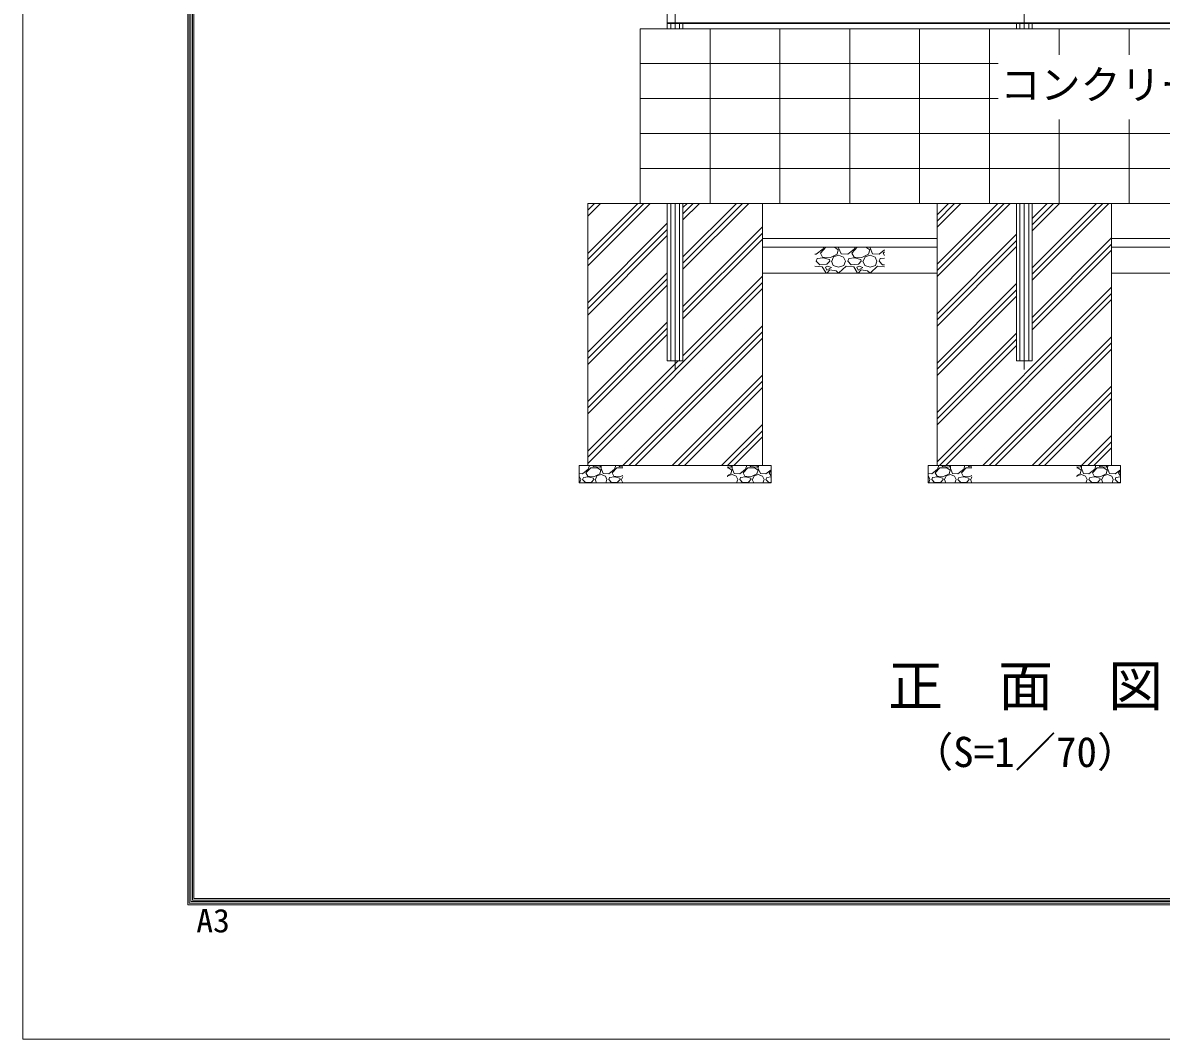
# Model space of a CAD drawing. Units: millimetres, scale not verified. Extents: x -14700 to 14700, y -10395 to 10395.
# Drawn here: x -14700 to -8180, y -10395 to -4577 of the extents above; entities that cross this region are included whole.
import ezdxf
from ezdxf.enums import TextEntityAlignment as Align

# ---------------------------------------------------------------- set-up
doc = ezdxf.new("R2010")
doc.units = ezdxf.units.MM
doc.header["$LTSCALE"] = 70
doc.linetypes.add('USER1', pattern=[50.8, 31.75, -6.35, 6.35, -6.35])
for name, color, linetype, lineweight in [('0-0_D-STR-TXT', 7, 'Continuous', 9), ('0-1_D-STR1', 1, 'Continuous', 18), ('0-2_D-BMK', 2, 'USER1', 13), ('0-5_D-DCR-HCH', 7, 'Continuous', 9), ('0-6_D-STR4', 7, 'Continuous', 9), ('0-7_D-BGD', 7, 'Continuous', 9), ('0-B_D-TTL', 7, 'Continuous', 9)]:
    doc.layers.add(name, color=color, linetype=linetype, lineweight=lineweight)
doc.layers.add('0-4_D-TTL-TXT', color=7, linetype='Continuous')
doc.styles.add('ＭＳ ゴシック', font='')
doc.styles.get('ＭＳ ゴシック').set_extended_font_data('MS Gothic')

msp = doc.modelspace()

# ---------------------------------------------------------------- linework, layer by layer
at = {"layer": '0-1_D-STR1'}
for p, q in [((-11009.16, -3915.8), (-11009.16, -4611.3)), ((-11009.16, -4578.3), (-6214.16, -4578.3)), ((-11009.16, -4581.3), (-6214.16, -4581.3)), ((-10989.16, -4581.3), (-10989.16, -4611.3)), ((-10939.16, -4611.3), (-10939.16, -4581.3)), ((-10919.16, -4611.3), (-10919.16, -4581.3)), ((-9009.16, -4581.3), (-9009.16, -4611.3)), ((-8989.16, -4581.3), (-8989.16, -4611.3)), ((-8939.16, -4611.3), (-8939.16, -4581.3)), ((-8919.16, -4611.3), (-8919.16, -4581.3)), ((-10989.16, -5611.3), (-10989.16, -6511.3)), ((-10939.16, -6511.3), (-10939.16, -5611.3)), ((-10919.16, -6511.3), (-10919.16, -5611.3)), ((-9009.16, -5611.3), (-9009.16, -6511.3)), ((-8989.16, -5611.3), (-8989.16, -6511.3)), ((-8939.16, -6511.3), (-8939.16, -5611.3)), ((-8919.16, -6511.3), (-8919.16, -5611.3)), ((-9009.16, -6511.3), (-8919.16, -6511.3))]:
    msp.add_line(p, q, dxfattribs=at)
msp.add_lwpolyline([(-11009.16, -5611.3), (-11009.16, -6511.3), (-10919.16, -6511.3)], dxfattribs=at)
at = {"layer": '0-2_D-BMK'}
for p, q in [((-10964.16, -4611.3), (-10964.16, 4574.55)), ((-8964.16, -4611.3), (-8964.16, 4574.55)), ((-10964.16, -6562.3), (-10964.16, -5611.3)), ((-8964.16, -6562.3), (-8964.16, -5611.3))]:
    msp.add_line(p, q, dxfattribs=at)
at = {"layer": '0-5_D-DCR-HCH'}
for p, q in [((-11464.16, -5684.85), (-11390.6, -5611.3)), ((-11464.16, -5967.69), (-11107.76, -5611.3)), ((-11464.16, -5649.49), (-11425.96, -5611.3)), ((-11464.16, -5932.34), (-11143.12, -5611.3)), ((-11464.16, -5614.14), (-11461.31, -5611.3)), ((-11464.16, -5896.98), (-11178.47, -5611.3)), ((-10919.16, -5705.54), (-10824.92, -5611.3)), ((-10919.16, -5988.38), (-10542.08, -5611.3)), ((-10919.16, -5670.18), (-10860.27, -5611.3)), ((-10919.16, -5953.02), (-10577.43, -5611.3)), ((-10919.16, -5634.82), (-10895.63, -5611.3)), ((-10919.16, -5917.67), (-10612.79, -5611.3)), ((-9464.16, -5747.59), (-9327.86, -5611.3)), ((-9464.16, -6030.43), (-9045.02, -5611.3)), ((-9464.16, -5712.24), (-9363.22, -5611.3)), ((-9464.16, -5995.08), (-9080.37, -5611.3)), ((-9464.16, -5676.88), (-9398.57, -5611.3)), ((-9464.16, -5959.72), (-9115.73, -5611.3)), ((-8919.16, -5768.28), (-8762.18, -5611.3)), ((-8919.16, -6051.12), (-8479.33, -5611.3)), ((-8919.16, -5732.92), (-8797.53, -5611.3)), ((-8919.16, -6015.76), (-8514.69, -5611.3)), ((-8919.16, -5697.57), (-8832.89, -5611.3)), ((-8919.16, -5980.41), (-8550.04, -5611.3)), ((-11464.16, -6179.82), (-11009.16, -5724.82)), ((-11464.16, -6215.18), (-11009.16, -5760.18)), ((-11464.16, -6250.54), (-11009.16, -5795.54)), ((-10919.16, -6200.51), (-10464.16, -5745.51)), ((-10919.16, -6235.87), (-10464.16, -5780.87)), ((-9464.16, -6242.57), (-9009.16, -5787.57)), ((-10919.16, -6271.22), (-10464.16, -5816.22)), ((-10131.99, -5896.3), (-10100.49, -5861.3)), ((-10115.79, -5871.1), (-10112.66, -5861.3)), ((-10051.35, -5861.3), (-10029.39, -5876.5)), ((-10027.38, -5861.3), (-10027.59, -5865.7)), ((-10027.59, -5865.7), (-10013.19, -5899.9)), ((-9951.99, -5896.3), (-9920.49, -5861.3)), ((-9935.79, -5871.1), (-9932.66, -5861.3)), ((-9871.35, -5861.3), (-9849.39, -5876.5)), ((-9847.38, -5861.3), (-9847.59, -5865.7)), ((-9847.59, -5865.7), (-9833.19, -5899.9)), ((-9464.16, -6277.92), (-9009.16, -5822.92)), ((-9464.16, -6313.28), (-9009.16, -5858.28)), ((-8919.16, -6263.25), (-8464.16, -5808.25)), ((-8919.16, -6298.61), (-8464.16, -5843.61)), ((-10155.39, -5941.3), (-10149.99, -5926.9)), ((-10115.79, -5923.3), (-10149.99, -5926.9)), ((-10119.39, -5917.9), (-10131.99, -5896.3)), ((-10074.39, -5921.5), (-10119.39, -5917.9)), ((-10079.79, -5932.3), (-10115.79, -5923.3)), ((-10077.99, -5941.3), (-10079.79, -5932.3)), ((-10036.59, -5901.7), (-10074.39, -5921.5)), ((-10067.19, -5941.3), (-10056.39, -5916.1)), ((-10056.39, -5916.1), (-10027.59, -5907.1)), ((-10029.39, -5876.5), (-10036.59, -5901.7)), ((-10027.59, -5907.1), (-9998.79, -5917.9)), ((-10013.19, -5899.9), (-9975.39, -5901.7)), ((-9998.79, -5917.9), (-9987.99, -5941.3)), ((-9975.39, -5901.7), (-9935.79, -5871.1)), ((-9975.39, -5941.3), (-9969.99, -5926.9)), ((-9935.79, -5923.3), (-9969.99, -5926.9)), ((-9939.39, -5917.9), (-9951.99, -5896.3)), ((-9894.39, -5921.5), (-9939.39, -5917.9)), ((-9899.79, -5932.3), (-9935.79, -5923.3)), ((-9897.99, -5941.3), (-9899.79, -5932.3)), ((-9856.59, -5901.7), (-9894.39, -5921.5)), ((-9887.19, -5941.3), (-9876.39, -5916.1)), ((-9876.39, -5916.1), (-9847.59, -5907.1)), ((-9849.39, -5876.5), (-9856.59, -5901.7)), ((-9847.59, -5907.1), (-9818.79, -5917.9)), ((-9833.19, -5899.9), (-9795.39, -5901.7)), ((-9818.79, -5917.9), (-9807.99, -5941.3)), ((-9795.39, -5901.7), (-9764.16, -5877.56)), ((-9795.39, -5941.3), (-9789.99, -5926.9)), ((-9764.16, -5924.18), (-9789.99, -5926.9)), ((-9771.99, -5896.3), (-9764.16, -5887.59)), ((-9764.16, -5909.73), (-9771.99, -5896.3)), ((-8919.16, -6333.96), (-8464.16, -5878.96)), ((-10121.19, -5973.7), (-10164.16, -5970.12)), ((-10101.39, -6006.1), (-10121.19, -5973.7)), ((-10090.59, -5970.1), (-10103.19, -5975.5)), ((-10103.19, -5975.5), (-10095.99, -5993.5)), ((-10095.99, -5993.5), (-10068.99, -5977.3)), ((-10077.99, -5991.7), (-10095.99, -6009.7)), ((-10077.99, -5941.3), (-10094.19, -5959.3)), ((-10068.99, -5977.3), (-10090.59, -5970.1)), ((-10041.99, -5997.1), (-10077.99, -5991.7)), ((-10068.99, -5941.3), (-10058.19, -5966.5)), ((-10058.19, -5966.5), (-10027.59, -5975.5)), ((-10027.59, -6009.7), (-10041.99, -5997.1)), ((-10027.59, -5975.5), (-9996.99, -5966.5)), ((-9984.39, -5970.1), (-10025.79, -6007.9)), ((-9996.99, -5966.5), (-9987.99, -5941.3)), ((-9941.19, -5973.7), (-9984.39, -5970.1)), ((-9955.59, -5962.9), (-9975.39, -5941.3)), ((-9914.19, -5959.3), (-9955.59, -5962.9)), ((-9921.39, -6006.1), (-9941.19, -5973.7)), ((-9910.59, -5970.1), (-9923.19, -5975.5)), ((-9923.19, -5975.5), (-9915.99, -5993.5)), ((-9915.99, -5993.5), (-9888.99, -5977.3)), ((-9897.99, -5991.7), (-9915.99, -6009.7)), ((-9897.99, -5941.3), (-9914.19, -5959.3)), ((-9888.99, -5977.3), (-9910.59, -5970.1)), ((-9861.99, -5997.1), (-9897.99, -5991.7)), ((-9888.99, -5941.3), (-9878.19, -5966.5)), ((-9878.19, -5966.5), (-9847.59, -5975.5)), ((-9847.59, -6009.7), (-9861.99, -5997.1)), ((-9847.59, -5975.5), (-9816.99, -5966.5)), ((-9804.39, -5970.1), (-9845.79, -6007.9)), ((-9816.99, -5966.5), (-9807.99, -5941.3)), ((-9764.16, -5973.45), (-9804.39, -5970.1)), ((-9775.59, -5962.9), (-9795.39, -5941.3)), ((-9764.16, -5961.9), (-9775.59, -5962.9)), ((-11464.16, -6462.67), (-11009.16, -6007.67)), ((-11464.16, -6498.02), (-11009.16, -6043.02)), ((-10919.16, -6483.35), (-10464.16, -6028.35)), ((-10103.06, -6011.3), (-10101.39, -6006.1)), ((-10095.99, -6009.7), (-10094.93, -6011.3)), ((-10027.59, -6011.3), (-10027.59, -6009.7)), ((-10025.79, -6007.9), (-10025.95, -6011.3)), ((-9923.06, -6011.3), (-9921.39, -6006.1)), ((-9915.99, -6009.7), (-9914.93, -6011.3)), ((-9847.59, -6011.3), (-9847.59, -6009.7)), ((-9845.79, -6007.9), (-9845.95, -6011.3)), ((-11464.16, -7063.71), (-10464.16, -6063.71)), ((-11464.16, -6533.38), (-11009.16, -6078.38)), ((-11464.16, -7099.06), (-10464.16, -6099.06)), ((-9464.16, -6525.41), (-9009.16, -6070.41)), ((-9464.16, -7091.09), (-8464.16, -6091.09)), ((-9464.16, -6560.76), (-9009.16, -6105.76)), ((-9449, -7111.3), (-8464.16, -6126.45)), ((-9464.16, -6596.12), (-9009.16, -6141.12)), ((-9413.65, -7111.3), (-8464.16, -6161.81)), ((-11464.16, -6745.51), (-11009.16, -6290.51)), ((-11264.26, -7111.3), (-10464.16, -6311.2)), ((-11464.16, -6780.87), (-11009.16, -6325.87)), ((-11464.16, -6816.22), (-11009.16, -6361.22)), ((-11228.9, -7111.3), (-10464.16, -6346.55)), ((-11193.55, -7111.3), (-10464.16, -6381.91)), ((-9464.16, -6808.25), (-9009.16, -6353.25)), ((-9464.16, -6843.61), (-9009.16, -6388.61)), ((-9201.52, -7111.3), (-8464.16, -6373.94)), ((-9464.16, -6878.96), (-9009.16, -6423.96)), ((-9166.16, -7111.3), (-8464.16, -6409.29)), ((-9130.81, -7111.3), (-8464.16, -6444.65)), ((-11464.16, -7028.35), (-10947.1, -6511.3)), ((-10981.42, -7111.3), (-10464.16, -6594.04)), ((-10946.06, -7111.3), (-10464.16, -6629.39)), ((-10910.7, -7111.3), (-10464.16, -6664.75)), ((-8918.67, -7111.3), (-8464.16, -6656.78)), ((-8883.32, -7111.3), (-8464.16, -6692.14)), ((-8847.96, -7111.3), (-8464.16, -6727.49)), ((-10698.57, -7111.3), (-10464.16, -6876.88)), ((-10663.22, -7111.3), (-10464.16, -6912.24)), ((-10627.86, -7111.3), (-10464.16, -6947.59)), ((-8635.83, -7111.3), (-8464.16, -6939.62)), ((-8600.48, -7111.3), (-8464.16, -6974.98)), ((-8565.12, -7111.3), (-8464.16, -7010.33)), ((-11514.16, -7171.59), (-11513.59, -7171.8)), ((-11513.59, -7171.8), (-11504.59, -7191.3)), ((-11474.59, -7153.8), (-11447.59, -7123.8)), ((-11464.09, -7171.8), (-11474.59, -7153.8)), ((-11426.59, -7174.8), (-11464.09, -7171.8)), ((-11461.09, -7132.8), (-11454.21, -7111.3)), ((-11447.59, -7123.8), (-11408.59, -7123.8)), ((-11435.93, -7111.3), (-11432.59, -7116.3)), ((-11432.59, -7116.3), (-11395.09, -7120.8)), ((-11395.09, -7158.3), (-11426.59, -7174.8)), ((-11420.59, -7191.3), (-11411.59, -7170.3)), ((-11411.59, -7170.3), (-11387.59, -7162.8)), ((-11395.09, -7120.8), (-11389.81, -7111.3)), ((-11387.59, -7162.8), (-11363.59, -7171.8)), ((-11375.59, -7156.8), (-11344.09, -7158.3)), ((-11363.59, -7171.8), (-11354.59, -7191.3)), ((-11344.09, -7158.3), (-11311.09, -7132.8)), ((-11324.59, -7153.8), (-11297.59, -7123.8)), ((-11314.09, -7171.8), (-11324.59, -7153.8)), ((-11276.59, -7174.8), (-11314.09, -7171.8)), ((-11311.09, -7132.8), (-11304.21, -7111.3)), ((-11297.59, -7123.8), (-11264.16, -7123.8)), ((-11285.93, -7111.3), (-11282.59, -7116.3)), ((-11282.59, -7116.3), (-11264.16, -7118.51)), ((-11264.16, -7168.28), (-11276.59, -7174.8)), ((-10664.16, -7118.51), (-10645.09, -7120.8)), ((-10664.16, -7123.8), (-10658.59, -7123.8)), ((-10645.09, -7158.3), (-10664.16, -7168.28)), ((-10664.16, -7176.28), (-10661.59, -7170.3)), ((-10661.59, -7170.3), (-10637.59, -7162.8)), ((-10658.59, -7123.8), (-10639.09, -7137.3)), ((-10645.09, -7120.8), (-10639.81, -7111.3)), ((-10639.09, -7137.3), (-10645.09, -7158.3)), ((-10636.78, -7111.3), (-10637.59, -7128.3)), ((-10637.59, -7128.3), (-10625.59, -7156.8)), ((-10637.59, -7162.8), (-10613.59, -7171.8)), ((-10613.59, -7171.8), (-10604.59, -7191.3)), ((-10574.59, -7153.8), (-10547.59, -7123.8)), ((-10564.09, -7171.8), (-10574.59, -7153.8)), ((-10526.59, -7174.8), (-10564.09, -7171.8)), ((-10561.09, -7132.8), (-10554.21, -7111.3)), ((-10495.09, -7158.3), (-10526.59, -7174.8)), ((-10520.59, -7191.3), (-10511.59, -7170.3)), ((-10511.59, -7170.3), (-10487.59, -7162.8)), ((-10495.09, -7120.8), (-10489.81, -7111.3)), ((-10489.09, -7137.3), (-10495.09, -7158.3)), ((-10486.78, -7111.3), (-10487.59, -7128.3)), ((-10487.59, -7128.3), (-10475.59, -7156.8)), ((-10487.59, -7162.8), (-10463.59, -7171.8)), ((-10475.59, -7156.8), (-10444.09, -7158.3)), ((-10463.59, -7171.8), (-10454.59, -7191.3)), ((-10444.09, -7158.3), (-10414.16, -7135.17)), ((-10424.59, -7153.8), (-10414.16, -7142.2)), ((-10414.16, -7171.69), (-10424.59, -7153.8)), ((-9514.16, -7171.59), (-9513.59, -7171.8)), ((-9513.59, -7171.8), (-9504.59, -7191.3)), ((-9474.59, -7153.8), (-9447.59, -7123.8)), ((-9464.09, -7171.8), (-9474.59, -7153.8)), ((-9426.59, -7174.8), (-9464.09, -7171.8)), ((-9461.09, -7132.8), (-9454.21, -7111.3)), ((-9447.59, -7123.8), (-9408.59, -7123.8)), ((-9435.93, -7111.3), (-9432.59, -7116.3)), ((-9432.59, -7116.3), (-9395.09, -7120.8)), ((-9395.09, -7158.3), (-9426.59, -7174.8)), ((-9420.59, -7191.3), (-9411.59, -7170.3)), ((-9411.59, -7170.3), (-9387.59, -7162.8)), ((-9408.59, -7123.8), (-9389.09, -7137.3)), ((-9395.09, -7120.8), (-9389.81, -7111.3)), ((-9389.09, -7137.3), (-9395.09, -7158.3)), ((-9387.59, -7162.8), (-9363.59, -7171.8)), ((-9375.59, -7156.8), (-9344.09, -7158.3)), ((-9363.59, -7171.8), (-9354.59, -7191.3)), ((-9344.09, -7158.3), (-9311.09, -7132.8)), ((-9324.59, -7153.8), (-9297.59, -7123.8)), ((-9314.09, -7171.8), (-9324.59, -7153.8)), ((-9276.59, -7174.8), (-9314.09, -7171.8)), ((-9311.09, -7132.8), (-9304.21, -7111.3)), ((-9297.59, -7123.8), (-9264.16, -7123.8)), ((-9285.93, -7111.3), (-9282.59, -7116.3)), ((-9282.59, -7116.3), (-9264.16, -7118.51)), ((-9264.16, -7168.28), (-9276.59, -7174.8)), ((-8664.16, -7118.51), (-8645.09, -7120.8)), ((-8664.16, -7123.8), (-8658.59, -7123.8)), ((-8645.09, -7158.3), (-8664.16, -7168.28)), ((-8664.16, -7176.28), (-8661.59, -7170.3)), ((-8661.59, -7170.3), (-8637.59, -7162.8)), ((-8658.59, -7123.8), (-8639.09, -7137.3)), ((-8645.09, -7120.8), (-8639.81, -7111.3)), ((-8639.09, -7137.3), (-8645.09, -7158.3)), ((-8636.78, -7111.3), (-8637.59, -7128.3)), ((-8637.59, -7128.3), (-8625.59, -7156.8)), ((-8637.59, -7162.8), (-8613.59, -7171.8)), ((-8613.59, -7171.8), (-8604.59, -7191.3)), ((-8574.59, -7153.8), (-8547.59, -7123.8)), ((-8564.09, -7171.8), (-8574.59, -7153.8)), ((-8526.59, -7174.8), (-8564.09, -7171.8)), ((-8561.09, -7132.8), (-8554.21, -7111.3)), ((-8495.09, -7158.3), (-8526.59, -7174.8)), ((-8520.59, -7191.3), (-8511.59, -7170.3)), ((-8511.59, -7170.3), (-8487.59, -7162.8)), ((-8495.09, -7120.8), (-8489.81, -7111.3)), ((-8489.09, -7137.3), (-8495.09, -7158.3)), ((-8486.78, -7111.3), (-8487.59, -7128.3)), ((-8487.59, -7128.3), (-8475.59, -7156.8)), ((-8487.59, -7162.8), (-8463.59, -7171.8)), ((-8475.59, -7156.8), (-8444.09, -7158.3)), ((-8463.59, -7171.8), (-8454.59, -7191.3)), ((-8444.09, -7158.3), (-8414.16, -7135.17)), ((-8424.59, -7153.8), (-8414.16, -7142.2)), ((-8414.16, -7171.69), (-8424.59, -7153.8)), ((-11511.73, -7211.3), (-11504.59, -7191.3)), ((-11494.09, -7191.3), (-11489.59, -7179.3)), ((-11461.09, -7176.3), (-11489.59, -7179.3)), ((-11431.09, -7183.8), (-11461.09, -7176.3)), ((-11429.59, -7191.3), (-11443.09, -7206.3)), ((-11429.59, -7191.3), (-11431.09, -7183.8)), ((-11422.09, -7191.3), (-11413.52, -7211.3)), ((-11361.73, -7211.3), (-11354.59, -7191.3)), ((-11344.09, -7191.3), (-11339.59, -7179.3)), ((-11327.59, -7209.3), (-11344.09, -7191.3)), ((-11311.09, -7176.3), (-11339.59, -7179.3)), ((-11293.09, -7206.3), (-11327.59, -7209.3)), ((-11281.09, -7183.8), (-11311.09, -7176.3)), ((-11279.59, -7191.3), (-11293.09, -7206.3)), ((-11279.59, -7191.3), (-11281.09, -7183.8)), ((-11272.09, -7191.3), (-11264.16, -7209.82)), ((-11270.59, -7191.3), (-11264.16, -7176.28)), ((-10664.16, -7209.82), (-10663.52, -7211.3)), ((-10611.73, -7211.3), (-10604.59, -7191.3)), ((-10594.09, -7191.3), (-10589.59, -7179.3)), ((-10561.09, -7176.3), (-10589.59, -7179.3)), ((-10531.09, -7183.8), (-10561.09, -7176.3)), ((-10529.59, -7191.3), (-10543.09, -7206.3)), ((-10529.59, -7191.3), (-10531.09, -7183.8)), ((-10522.09, -7191.3), (-10513.52, -7211.3)), ((-10461.73, -7211.3), (-10454.59, -7191.3)), ((-10444.09, -7191.3), (-10439.59, -7179.3)), ((-10427.59, -7209.3), (-10444.09, -7191.3)), ((-10414.16, -7176.62), (-10439.59, -7179.3)), ((-10414.16, -7208.13), (-10427.59, -7209.3)), ((-9511.73, -7211.3), (-9504.59, -7191.3)), ((-9494.09, -7191.3), (-9489.59, -7179.3)), ((-9461.09, -7176.3), (-9489.59, -7179.3)), ((-9431.09, -7183.8), (-9461.09, -7176.3)), ((-9429.59, -7191.3), (-9443.09, -7206.3)), ((-9429.59, -7191.3), (-9431.09, -7183.8)), ((-9422.09, -7191.3), (-9413.52, -7211.3)), ((-9361.73, -7211.3), (-9354.59, -7191.3)), ((-9344.09, -7191.3), (-9339.59, -7179.3)), ((-9327.59, -7209.3), (-9344.09, -7191.3)), ((-9311.09, -7176.3), (-9339.59, -7179.3)), ((-9293.09, -7206.3), (-9327.59, -7209.3)), ((-9281.09, -7183.8), (-9311.09, -7176.3)), ((-9279.59, -7191.3), (-9293.09, -7206.3)), ((-9279.59, -7191.3), (-9281.09, -7183.8)), ((-9272.09, -7191.3), (-9264.16, -7209.82)), ((-9270.59, -7191.3), (-9264.16, -7176.28)), ((-8664.16, -7209.82), (-8663.52, -7211.3)), ((-8611.73, -7211.3), (-8604.59, -7191.3)), ((-8594.09, -7191.3), (-8589.59, -7179.3)), ((-8561.09, -7176.3), (-8589.59, -7179.3)), ((-8531.09, -7183.8), (-8561.09, -7176.3)), ((-8529.59, -7191.3), (-8543.09, -7206.3)), ((-8529.59, -7191.3), (-8531.09, -7183.8)), ((-8522.09, -7191.3), (-8513.52, -7211.3)), ((-8461.73, -7211.3), (-8454.59, -7191.3)), ((-8444.09, -7191.3), (-8439.59, -7179.3)), ((-8427.59, -7209.3), (-8444.09, -7191.3)), ((-8414.16, -7176.62), (-8439.59, -7179.3)), ((-8414.16, -7208.13), (-8427.59, -7209.3))]:
    msp.add_line(p, q, dxfattribs=at)
for points in [[(-10164.16, -5901.28), (-10155.39, -5901.7), (-10115.79, -5871.1)], [(-10094.19, -5959.3), (-10135.59, -5962.9), (-10155.39, -5941.3)], [(-11514.16, -7157.34), (-11494.09, -7158.3), (-11461.09, -7132.8)], [(-11408.59, -7123.8), (-11389.09, -7137.3), (-11395.09, -7158.3)], [(-11386.78, -7111.3), (-11387.59, -7128.3), (-11375.59, -7156.8)], [(-10625.59, -7156.8), (-10594.09, -7158.3), (-10561.09, -7132.8)], [(-10547.59, -7123.8), (-10508.59, -7123.8), (-10489.09, -7137.3)], [(-10535.93, -7111.3), (-10532.59, -7116.3), (-10495.09, -7120.8)], [(-9514.16, -7157.34), (-9494.09, -7158.3), (-9461.09, -7132.8)], [(-9386.78, -7111.3), (-9387.59, -7128.3), (-9375.59, -7156.8)], [(-8625.59, -7156.8), (-8594.09, -7158.3), (-8561.09, -7132.8)], [(-8547.59, -7123.8), (-8508.59, -7123.8), (-8489.09, -7137.3)], [(-8535.93, -7111.3), (-8532.59, -7116.3), (-8495.09, -7120.8)], [(-11443.09, -7206.3), (-11477.59, -7209.3), (-11494.09, -7191.3)], [(-10543.09, -7206.3), (-10577.59, -7209.3), (-10594.09, -7191.3)], [(-9443.09, -7206.3), (-9477.59, -7209.3), (-9494.09, -7191.3)], [(-8543.09, -7206.3), (-8577.59, -7209.3), (-8594.09, -7191.3)]]:
    msp.add_lwpolyline(points, dxfattribs=at)
at = {"layer": '0-6_D-STR4'}
for p, q in [((-11164.16, -5611.3), (-11164.16, -4611.3)), ((-11164.16, -4611.3), (-6214.16, -4611.3)), ((-10764.16, -5611.3), (-10764.16, -4611.3)), ((-10364.16, -5611.3), (-10364.16, -4611.3)), ((-9964.16, -5611.3), (-9964.16, -4611.3)), ((-9564.16, -5611.3), (-9564.16, -4611.3)), ((-9164.16, -5611.3), (-9164.16, -4611.3)), ((-8764.16, -4761.3), (-8764.16, -4611.3)), ((-8364.16, -4761.3), (-8364.16, -4611.3)), ((-11164.16, -4811.3), (-9114.16, -4811.3)), ((-11164.16, -5011.3), (-9114.16, -5011.3)), ((-8764.16, -5611.3), (-8764.16, -5131.3)), ((-8364.16, -5611.3), (-8364.16, -5131.3)), ((-11164.16, -5211.3), (-6214.16, -5211.3)), ((-11164.16, -5411.3), (-6214.16, -5411.3)), ((-11464.16, -7111.3), (-11464.16, -5611.3)), ((-10464.16, -7111.3), (-10464.16, -5611.3)), ((-9464.16, -7111.3), (-9464.16, -5611.3)), ((-8464.16, -7111.3), (-8464.16, -5611.3)), ((-10464.16, -5811.3), (-9464.16, -5811.3)), ((-10464.16, -5861.3), (-9464.16, -5861.3)), ((-8464.16, -5811.3), (-7464.16, -5811.3)), ((-8464.16, -5861.3), (-7464.16, -5861.3)), ((-10464.16, -6011.3), (-9464.16, -6011.3)), ((-8464.16, -6011.3), (-7464.16, -6011.3)), ((-10414.16, -7111.3), (-11514.16, -7111.3)), ((-11514.16, -7111.3), (-11514.16, -7211.3)), ((-10414.16, -7111.3), (-10414.16, -7211.3)), ((-8414.16, -7111.3), (-9514.16, -7111.3)), ((-9514.16, -7111.3), (-9514.16, -7211.3)), ((-8414.16, -7111.3), (-8414.16, -7211.3)), ((-10414.16, -7211.3), (-11514.16, -7211.3)), ((-8414.16, -7211.3), (-9514.16, -7211.3))]:
    msp.add_line(p, q, dxfattribs=at)
at = {"layer": '0-7_D-BGD'}
msp.add_line((-11464.16, -5611.3), (-6214.16, -5611.3), dxfattribs=at)
at = {"layer": '0-B_D-TTL', "color": 2, "lineweight": 18}
msp.add_lwpolyline([(-14700, 10395), (14700, 10395), (14700, -10395), (-14700, -10395)], close=True, dxfattribs=at)
at = {"layer": '0-B_D-TTL'}
for points in [[(-13755, 9625), (13755, 9625), (13755, -9625), (-13755, -9625)], [(-13746.25, 9616.25), (13746.25, 9616.25), (13746.25, -9616.25), (-13746.25, -9616.25)], [(-13737.5, 9607.5), (13737.5, 9607.5), (13737.5, -9607.5), (-13737.5, -9607.5)], [(-13728.75, 9598.75), (13728.75, 9598.75), (13728.75, -9598.75), (-13728.75, -9598.75)], [(-13720, 9590), (13720, 9590), (13720, -9590), (-13720, -9590)]]:
    msp.add_lwpolyline(points, close=True, dxfattribs=at)

# ---------------------------------------------------------------- texts
at = {"layer": '0-0_D-STR-TXT', "style": 'ＭＳ ゴシック'}
msp.add_text('コンクリートブロック', height=168.3, dxfattribs=at).set_placement((-9101.21, -5066.18), align=Align.BOTTOM_LEFT)
at = {"layer": '0-4_D-TTL-TXT', "style": 'ＭＳ ゴシック'}
for s, height, p in [('正\u3000面\u3000図', 230.9, (-9743.85, -8556.66)), ('（S=1／70）', 172.9, (-9607.41, -8889.11))]:
    msp.add_text(s, height=height, dxfattribs=at).set_placement(p, align=Align.BOTTOM_LEFT)
at = {"layer": '0-B_D-TTL', "style": 'ＭＳ ゴシック', "width": 1.05}
msp.add_text('A3', height=134.7, dxfattribs=at).set_placement((-13706.31, -9823.84), align=Align.BOTTOM_LEFT)

doc.saveas('drawing.dxf')
